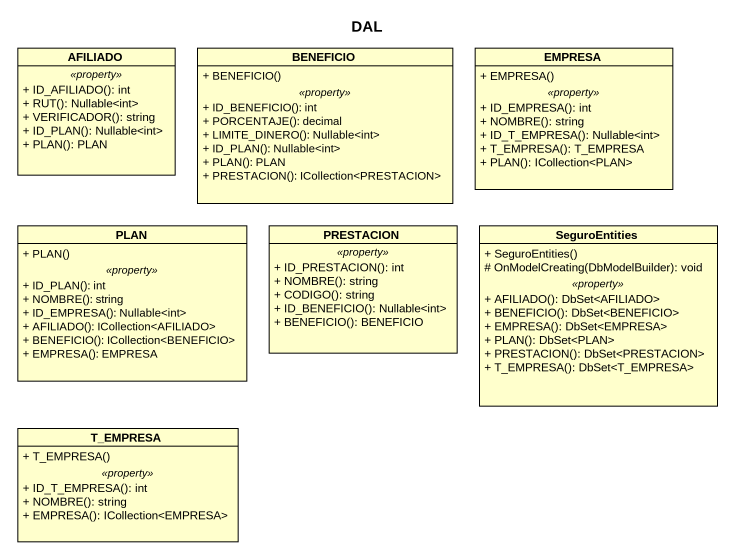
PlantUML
@startuml
title DAL
hide circle
hide empty members
skinparam classAttributeIconSize 0
class AFILIADO {
  .. <<property>> ..
  + ID_AFILIADO(): int
  + RUT(): Nullable<int>
  + VERIFICADOR(): string
  + ID_PLAN(): Nullable<int>
  + PLAN(): PLAN
}
class BENEFICIO {
  + BENEFICIO()
  .. <<property>> ..
  + ID_BENEFICIO(): int
  + PORCENTAJE(): decimal
  + LIMITE_DINERO(): Nullable<int>
  + ID_PLAN(): Nullable<int>
  + PLAN(): PLAN
  + PRESTACION(): ICollection<PRESTACION>
}
class EMPRESA {
  + EMPRESA()
  .. <<property>> ..
  + ID_EMPRESA(): int
  + NOMBRE(): string
  + ID_T_EMPRESA(): Nullable<int>
  + T_EMPRESA(): T_EMPRESA
  + PLAN(): ICollection<PLAN>
}
class PLAN {
  + PLAN()
  .. <<property>> ..
  + ID_PLAN(): int
  + NOMBRE(): string
  + ID_EMPRESA(): Nullable<int>
  + AFILIADO(): ICollection<AFILIADO>
  + BENEFICIO(): ICollection<BENEFICIO>
  + EMPRESA(): EMPRESA
}
class PRESTACION {
  .. <<property>> ..
  + ID_PRESTACION(): int
  + NOMBRE(): string
  + CODIGO(): string
  + ID_BENEFICIO(): Nullable<int>
  + BENEFICIO(): BENEFICIO
}
class SeguroEntities {
  + SeguroEntities()
  # OnModelCreating(DbModelBuilder): void
  .. <<property>> ..
  + AFILIADO(): DbSet<AFILIADO>
  + BENEFICIO(): DbSet<BENEFICIO>
  + EMPRESA(): DbSet<EMPRESA>
  + PLAN(): DbSet<PLAN>
  + PRESTACION(): DbSet<PRESTACION>
  + T_EMPRESA(): DbSet<T_EMPRESA>
}
class T_EMPRESA {
  + T_EMPRESA()
  .. <<property>> ..
  + ID_T_EMPRESA(): int
  + NOMBRE(): string
  + EMPRESA(): ICollection<EMPRESA>
}
@enduml
